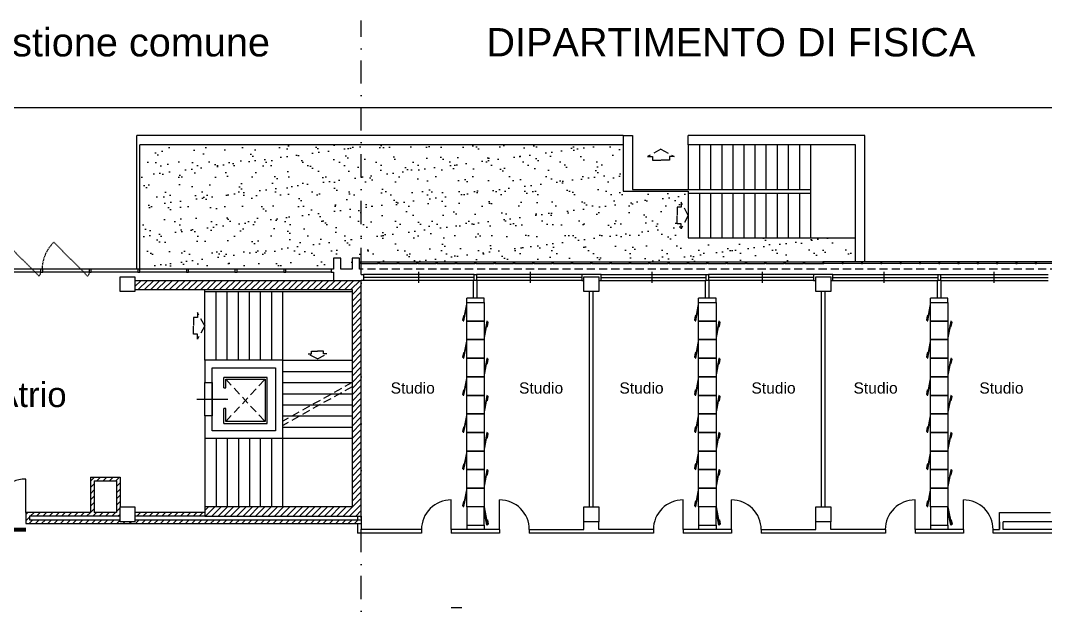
# Model space of a CAD drawing. Header units: millimetres. Extents: x 1461 to 2567, y 872 to 1347.
# Drawn here: x 2232.3 to 2453, y 1217.8 to 1344.3 of the extents above; entities that cross this region are included whole.
import ezdxf
from ezdxf.enums import TextEntityAlignment as Align

# ---------------------------------------------------------------- set-up
doc = ezdxf.new("R2010")
doc.units = ezdxf.units.MM
for name, pattern in [('CONTINUA', [0]), ('HIDDEN', [0.375, 0.25, -0.125]), ('TRATTEGGIATA2', [0.375, 0.25, -0.125]), ('TRATTO-PUNTO', [1, 0.5, -0.25, 0, -0.25])]:
    doc.linetypes.add(name, pattern=pattern)
for name, color, linetype in [('arredi', 143, 'Continuous'), ('DIVISIONE', 5, 'Continuous'), ('PROIEZIONI', 4, 'CONTINUA'), ('RETINI', 8, 'Continuous'), ('SEZIONI', 7, 'Continuous'), ('TESTO', 7, 'Continuous')]:
    doc.layers.add(name, color=color, linetype=linetype)
doc.styles.add('Arial', font='Arial.ttf')

# ---------------------------------------------------------------- blocks, each defined once
blk = doc.blocks.new('MODULOPARETEATTREZZATA')
at = {"linetype": 'Continuous'}
for p, q in [((47, 0), (0, 0)), ((0, 0), (0, -50)), ((47, 0), (56.2, -49.1)), ((47, -50), (47, 0)), ((54.3, -49.5), (47, -10.8)), ((0, -50), (47, -50)), ((56.2, -49.1), (54.3, -49.5)), ((54.9, -35.7), (55.9, -35.5)), ((57.1, -47.5), (54.9, -35.7)), ((55.9, -35.5), (58.1, -47.3)), ((58.1, -47.3), (57.1, -47.5))]:
    blk.add_line(p, q, dxfattribs=at)

msp = doc.modelspace()

# ---------------------------------------------------------------- hatches: boundary and pattern name
at = {"layer": 'RETINI'}
h = msp.add_hatch(dxfattribs=at)
h.set_pattern_fill('AR-SAND', color=256, scale=0.1)
h.set_pattern_definition([(37.5, (-292100.4007, 422237.9906), (-0.16000313, 4.894132373), [0, -3.8608, 0, -4.318, 0, -4.1275]), (7.5, (-292100.4007, 422237.9906), (4.49523283, 7.168251006), [0, -2.0828, 0, -3.4798, 0, -1.3335]), (327.5, (-292103.525, 422237.9906), (7.909923702, 0.014371847), [0, -1.27, 0, -4.572, 0, -5.969]), (317.5, (-292103.525, 422237.9906), (7.635564525, 2.22929323), [0, -0.635, 0, -2.9972, 0, -3.429])])
h.paths.add_polyline_path([(2362.07, 1317.51), (2258.04, 1317.51), (2258.04, 1290.71), (2268.03, 1290.71), (2268.51, 1290.71), (2278.5, 1290.71), (2278.98, 1290.71), (2288.98, 1290.71), (2289.46, 1290.71), (2299.21, 1290.71), (2299.69, 1290.71), (2299.69, 1293.12), (2301.29, 1293.12), (2301.29, 1290.72), (2303.69, 1290.71), (2303.69, 1293.12), (2305.29, 1293.12), (2305.29, 1292.32), (2305.53, 1292.32), (2309.33, 1292.32), (2309.57, 1292.32), (2313.49, 1292.32), (2313.73, 1292.32), (2317.65, 1292.32), (2317.89, 1292.32), (2321.81, 1292.32), (2322.05, 1292.32), (2325.97, 1292.32), (2326.21, 1292.32), (2330.13, 1292.32), (2330.37, 1292.32), (2334.29, 1292.32), (2334.53, 1292.32), (2338.45, 1292.32), (2338.69, 1292.32), (2342.61, 1292.32), (2342.85, 1292.32), (2346.77, 1292.32), (2347.01, 1292.32), (2350.93, 1292.32), (2351.17, 1292.32), (2355.09, 1292.32), (2355.33, 1292.32), (2359.25, 1292.32), (2359.49, 1292.32), (2363.41, 1292.32), (2363.65, 1292.32), (2367.57, 1292.32), (2367.81, 1292.32), (2371.73, 1292.32), (2371.97, 1292.32), (2375.89, 1292.32), (2376.13, 1292.32), (2380.05, 1292.32), (2380.29, 1292.32), (2384.21, 1292.32), (2384.45, 1292.32), (2388.37, 1292.32), (2388.61, 1292.32), (2392.53, 1292.32), (2392.77, 1292.32), (2396.69, 1292.32), (2396.93, 1292.32), (2400.85, 1292.32), (2401.09, 1292.32), (2405.01, 1292.32), (2405.25, 1292.32), (2409.17, 1292.32), (2409.41, 1292.32), (2412.07, 1292.32), (2412.07, 1297.51), (2376.07, 1297.51), (2376.07, 1302.31), (2374.52, 1299.46), (2374.52, 1300.5), (2373.7, 1300.5), (2373.7, 1302.31), (2373.7, 1304.12), (2374.52, 1304.12), (2374.52, 1305.17), (2376.07, 1302.31), (2376.07, 1307.51), (2362.07, 1307.51)])
at = {"layer": 'RETINI', "true_color": 0x9e004f}
h = msp.add_hatch(dxfattribs=at)
h.set_pattern_fill('ANSI31', color=234, scale=0.3)
h.set_pattern_definition([(45, (-292100.4007, 422237.9906), (-0.673519209, 0.673519209), [])])
h.paths.add_polyline_path([(2305.69, 1288.32), (2299.69, 1288.32), (2256.97, 1288.32), (2256.97, 1286.32), (2303.69, 1286.32), (2303.69, 1239.51), (2272.02, 1239.51), (2272.02, 1237.51), (2305.69, 1237.51)])
h.paths.add_polyline_path([(2305.69, 1236.71), (2256.97, 1236.71), (2256.97, 1236.31), (2253.77, 1236.31), (2253.77, 1236.71), (2234.25, 1236.71), (2234.25, 1237.51), (2253.77, 1237.51), (2253.77, 1239.51), (2253.77, 1245.91), (2247.37, 1245.91), (2247.37, 1238.31), (2233.45, 1238.31), (2233.45, 1235.91), (2304.89, 1235.91), (2305.69, 1235.91)])
h.paths.add_polyline_path([(2252.97, 1238.31), (2248.17, 1238.31), (2248.17, 1245.11), (2252.97, 1245.11)], flags=16)
h.paths.add_polyline_path([(2272.02, 1238.31), (2256.97, 1238.31), (2256.97, 1237.51), (2272.02, 1237.51)], flags=17)
h.paths.add_polyline_path([(2219.05, 1238.31), (2207.85, 1238.31), (2207.85, 1245.91), (2204.65, 1245.91), (2204.65, 1285.92), (2203.85, 1285.92), (2203.85, 1239.51), (2204.65, 1239.51), (2204.65, 1245.11), (2207.05, 1245.11), (2207.05, 1239.51), (2207.05, 1237.51), (2218.25, 1237.51), (2218.25, 1236.71), (2207.05, 1236.71), (2207.05, 1236.31), (2207.05, 1235.91), (2219.05, 1235.91)])

# ---------------------------------------------------------------- linework, layer by layer
at = {"layer": 'arredi'}
for p, q in [((2328.37, 1283.55), (2328.37, 1284.47)), ((2332.13, 1284.47), (2328.37, 1284.47)), ((2332.13, 1283.55), (2332.13, 1284.47)), ((2378.29, 1283.55), (2378.29, 1284.47)), ((2382.05, 1284.47), (2378.29, 1284.47)), ((2382.05, 1283.55), (2382.05, 1284.47)), ((2428.21, 1283.55), (2428.21, 1284.47)), ((2431.97, 1284.47), (2428.21, 1284.47)), ((2431.97, 1283.55), (2431.97, 1284.47)), ((2328.37, 1235.55), (2328.37, 1234.63)), ((2332.13, 1235.55), (2332.13, 1234.63)), ((2378.29, 1235.55), (2378.29, 1234.63)), ((2382.05, 1235.55), (2382.05, 1234.63)), ((2428.21, 1235.55), (2428.21, 1234.63)), ((2431.97, 1235.55), (2431.97, 1234.63))]:
    msp.add_line(p, q, dxfattribs=at)
at = {"layer": 'DIVISIONE', "color": 200, "linetype": 'TRATTO-PUNTO', "ltscale": 10}
msp.add_line((2305.69, 1189.33), (2305.69, 1344.32), dxfattribs=at)
at = {"layer": 'PROIEZIONI', "linetype": 'Continuous', "ltscale": 0.5}
msp.add_line((2552.32, 1325.51), (1540.49, 1325.51), dxfattribs=at)
at = {"layer": 'PROIEZIONI', "color": 143, "ltscale": 0.5}
for p, q in [((2257.4, 1290.71), (2257.4, 1319.51)), ((2362.07, 1319.51), (2257.4, 1319.51)), ((2362.07, 1317.51), (2258.04, 1317.51)), ((2258.04, 1290.71), (2258.04, 1317.51))]:
    msp.add_line(p, q, dxfattribs=at)
at = {"layer": 'PROIEZIONI', "ltscale": 0.5}
for p, q in [((2376.07, 1317.51), (2376.07, 1307.91)), ((2378.47, 1317.51), (2378.47, 1307.91)), ((2380.87, 1317.51), (2380.87, 1307.91)), ((2383.27, 1317.51), (2383.27, 1307.91)), ((2385.67, 1317.51), (2385.67, 1307.91)), ((2388.07, 1307.91), (2388.07, 1317.51)), ((2390.47, 1307.91), (2390.47, 1317.51)), ((2392.87, 1307.91), (2392.87, 1317.51)), ((2395.27, 1307.91), (2395.27, 1317.51)), ((2397.67, 1307.91), (2397.67, 1317.51)), ((2400.07, 1307.91), (2400.07, 1317.51)), ((2402.47, 1297.51), (2402.47, 1317.51)), ((2376.07, 1307.51), (2376.07, 1297.51)), ((2378.47, 1307.11), (2378.47, 1297.51)), ((2380.87, 1307.11), (2380.87, 1297.51)), ((2383.27, 1307.11), (2383.27, 1297.51)), ((2385.67, 1307.11), (2385.67, 1297.51)), ((2388.07, 1297.51), (2388.07, 1307.11)), ((2390.47, 1297.51), (2390.47, 1307.11)), ((2392.87, 1297.51), (2392.87, 1307.11)), ((2395.27, 1297.51), (2395.27, 1307.11)), ((2397.67, 1297.51), (2397.67, 1307.11)), ((2400.07, 1297.51), (2400.07, 1307.11)), ((2305.53, 1292.32), (2309.33, 1292.32)), ((2305.53, 1291.96), (2309.33, 1291.96)), ((2309.57, 1292.32), (2313.49, 1292.32)), ((2309.57, 1291.96), (2313.49, 1291.96)), ((2313.73, 1292.32), (2317.65, 1292.32)), ((2313.73, 1291.96), (2317.65, 1291.96)), ((2317.89, 1292.32), (2321.81, 1292.32)), ((2317.89, 1291.96), (2321.81, 1291.96)), ((2322.05, 1292.32), (2325.97, 1292.32)), ((2322.05, 1291.96), (2325.97, 1291.96)), ((2326.21, 1292.32), (2330.13, 1292.32)), ((2326.21, 1291.96), (2330.13, 1291.96)), ((2330.37, 1292.32), (2334.29, 1292.32)), ((2330.37, 1291.96), (2334.29, 1291.96)), ((2334.53, 1292.32), (2338.45, 1292.32)), ((2334.53, 1291.96), (2338.45, 1291.96)), ((2338.69, 1292.32), (2342.61, 1292.32)), ((2338.69, 1291.96), (2342.61, 1291.96)), ((2342.85, 1292.32), (2346.77, 1292.32)), ((2342.85, 1291.96), (2346.77, 1291.96)), ((2347.01, 1292.32), (2350.93, 1292.32)), ((2347.01, 1291.96), (2350.93, 1291.96)), ((2351.17, 1292.32), (2355.09, 1292.32)), ((2351.17, 1291.96), (2355.09, 1291.96)), ((2355.33, 1292.32), (2359.25, 1292.32)), ((2355.33, 1291.96), (2359.25, 1291.96)), ((2359.49, 1292.32), (2363.41, 1292.32)), ((2359.49, 1291.96), (2363.41, 1291.96)), ((2363.65, 1292.32), (2367.57, 1292.32)), ((2363.65, 1291.96), (2367.57, 1291.96)), ((2367.81, 1292.32), (2371.73, 1292.32)), ((2367.81, 1291.96), (2371.73, 1291.96)), ((2371.97, 1292.32), (2375.89, 1292.32)), ((2371.97, 1291.96), (2375.89, 1291.96)), ((2376.13, 1292.32), (2380.05, 1292.32)), ((2376.13, 1291.96), (2380.05, 1291.96)), ((2380.29, 1292.32), (2384.21, 1292.32)), ((2380.29, 1291.96), (2384.21, 1291.96)), ((2384.45, 1292.32), (2388.37, 1292.32)), ((2384.45, 1291.96), (2388.37, 1291.96)), ((2388.61, 1292.32), (2392.53, 1292.32)), ((2388.61, 1291.96), (2392.53, 1291.96)), ((2392.77, 1292.32), (2396.69, 1292.32)), ((2392.77, 1291.96), (2396.69, 1291.96)), ((2396.93, 1292.32), (2400.85, 1292.32)), ((2396.93, 1291.96), (2400.85, 1291.96)), ((2401.09, 1292.32), (2405.01, 1292.32)), ((2401.09, 1291.96), (2405.01, 1291.96)), ((2409.17, 1292.32), (2405.25, 1292.32)), ((2409.17, 1291.96), (2405.25, 1291.96)), ((2413.33, 1292.32), (2409.41, 1292.32)), ((2413.33, 1291.96), (2409.41, 1291.96)), ((2417.49, 1292.32), (2413.57, 1292.32)), ((2417.49, 1291.96), (2413.57, 1291.96)), ((2421.65, 1292.32), (2417.73, 1292.32)), ((2421.65, 1291.96), (2417.73, 1291.96)), ((2425.81, 1292.32), (2421.89, 1292.32)), ((2425.81, 1291.96), (2421.89, 1291.96)), ((2429.97, 1292.32), (2426.05, 1292.32)), ((2429.97, 1291.96), (2426.05, 1291.96)), ((2434.13, 1292.32), (2430.21, 1292.32)), ((2434.13, 1291.96), (2430.21, 1291.96)), ((2438.29, 1292.32), (2434.37, 1292.32)), ((2438.29, 1291.96), (2434.37, 1291.96)), ((2442.45, 1292.32), (2438.53, 1292.32)), ((2442.45, 1291.96), (2438.53, 1291.96)), ((2446.61, 1292.32), (2442.69, 1292.32)), ((2446.61, 1291.96), (2442.69, 1291.96)), ((2450.77, 1292.32), (2446.85, 1292.32)), ((2450.77, 1291.96), (2446.85, 1291.96)), ((2454.93, 1292.32), (2451.01, 1292.32)), ((2454.93, 1291.96), (2451.01, 1291.96)), ((2236.62, 1290.71), (2226.63, 1290.71)), ((2236.62, 1290.07), (2226.63, 1290.07)), ((2247.09, 1290.71), (2237.1, 1290.71)), ((2247.09, 1290.07), (2237.1, 1290.07)), ((2257.56, 1290.71), (2247.57, 1290.71)), ((2257.56, 1290.07), (2247.57, 1290.07)), ((2268.03, 1290.71), (2258.04, 1290.71)), ((2268.03, 1290.07), (2258.04, 1290.07)), ((2278.5, 1290.71), (2268.51, 1290.71)), ((2278.5, 1290.07), (2268.51, 1290.07)), ((2288.98, 1290.71), (2278.98, 1290.71)), ((2288.98, 1290.07), (2278.98, 1290.07)), ((2299.21, 1290.71), (2289.46, 1290.71)), ((2299.21, 1290.07), (2289.46, 1290.07)), ((2330.01, 1289.6), (2306.17, 1289.6)), ((2330.01, 1288.96), (2306.17, 1288.96)), ((2318.09, 1287.76), (2318.09, 1290.16)), ((2353.13, 1289.6), (2330.49, 1289.6)), ((2353.13, 1288.96), (2330.49, 1288.96)), ((2342.11, 1287.76), (2342.11, 1290.16)), ((2357.29, 1289.6), (2379.93, 1289.6)), ((2357.29, 1288.96), (2379.93, 1288.96)), ((2368.31, 1287.76), (2368.31, 1290.16)), ((2403.05, 1289.6), (2380.41, 1289.6)), ((2403.05, 1288.96), (2380.41, 1288.96)), ((2392.03, 1287.76), (2392.03, 1290.16)), ((2407.21, 1289.6), (2429.85, 1289.6)), ((2407.21, 1288.96), (2429.85, 1288.96)), ((2418.23, 1287.76), (2418.23, 1290.16)), ((2430.33, 1289.6), (2453.57, 1289.6)), ((2430.33, 1288.96), (2453.57, 1288.96)), ((2441.95, 1287.76), (2441.95, 1290.16)), ((2330.01, 1288.32), (2306.17, 1288.32)), ((2353.13, 1288.32), (2330.49, 1288.32)), ((2357.29, 1288.32), (2379.93, 1288.32)), ((2403.05, 1288.32), (2380.41, 1288.32)), ((2407.21, 1288.32), (2429.85, 1288.32)), ((2430.33, 1288.32), (2453.57, 1288.32)), ((2272.02, 1271.11), (2272.02, 1286.32)), ((2272.02, 1285.92), (2303.69, 1285.92)), ((2274.42, 1271.11), (2274.42, 1285.92)), ((2276.82, 1271.11), (2276.82, 1285.92)), ((2279.22, 1271.11), (2279.22, 1285.92)), ((2281.62, 1271.11), (2281.62, 1285.92)), ((2284.02, 1271.11), (2284.02, 1285.92)), ((2286.42, 1271.11), (2286.42, 1285.92)), ((2288.82, 1271.11), (2288.82, 1285.92)), ((2288.82, 1271.11), (2303.69, 1271.11)), ((2288.82, 1268.71), (2303.69, 1268.71)), ((2276.1, 1265.19), (2276.1, 1267.41)), ((2285.39, 1267.41), (2276.1, 1267.41)), ((2276.5, 1265.19), (2276.5, 1267.01)), ((2276.5, 1267.01), (2284.99, 1267.01)), ((2284.99, 1267.01), (2284.99, 1257.91)), ((2285.39, 1257.51), (2285.39, 1267.41)), ((2272.02, 1259.11), (2272.02, 1266.31)), ((2273.62, 1259.11), (2273.62, 1266.31)), ((2276.1, 1265.19), (2276.5, 1265.19)), ((2288.82, 1266.31), (2303.69, 1266.31)), ((2270.29, 1262.71), (2276.95, 1262.71)), ((2288.82, 1263.91), (2303.69, 1263.91)), ((2276.1, 1257.51), (2276.1, 1260.71)), ((2276.5, 1260.71), (2276.1, 1260.71)), ((2276.5, 1257.91), (2276.5, 1260.71)), ((2288.82, 1261.51), (2303.69, 1261.51)), ((2284.99, 1257.91), (2276.5, 1257.91)), ((2288.82, 1259.11), (2303.69, 1259.11)), ((2276.1, 1257.51), (2285.39, 1257.51)), ((2288.82, 1256.71), (2303.69, 1256.71)), ((2272.02, 1254.31), (2272.02, 1239.51)), ((2274.42, 1254.31), (2274.42, 1239.51)), ((2276.82, 1254.31), (2276.82, 1239.51)), ((2279.22, 1254.31), (2279.22, 1239.51)), ((2281.62, 1254.31), (2281.62, 1239.51)), ((2284.02, 1239.51), (2284.02, 1254.31)), ((2286.42, 1239.51), (2286.42, 1254.31)), ((2288.82, 1254.31), (2303.69, 1254.31)), ((2288.82, 1239.51), (2288.82, 1254.31))]:
    msp.add_line(p, q, dxfattribs=at)
at = {"layer": 'PROIEZIONI', "color": 143, "linetype": 'HIDDEN', "ltscale": 7}
for p, q in [((2370.19, 1316.58), (2367.33, 1315.03)), ((2367.33, 1315.03), (2368.38, 1315.03)), ((2368.38, 1315.03), (2368.38, 1314.21)), ((2370.19, 1316.58), (2373.04, 1315.03)), ((2372, 1315.03), (2372, 1314.21)), ((2373.04, 1315.03), (2372, 1315.03)), ((2368.38, 1314.21), (2370.19, 1314.21)), ((2372, 1314.21), (2370.19, 1314.21)), ((2374.52, 1304.12), (2373.7, 1304.12)), ((2373.7, 1304.12), (2373.7, 1302.31)), ((2374.52, 1305.17), (2374.52, 1304.12)), ((2376.07, 1302.31), (2374.52, 1305.17)), ((2373.7, 1300.5), (2373.7, 1302.31)), ((2376.07, 1302.31), (2374.52, 1299.46)), ((2374.52, 1300.5), (2373.7, 1300.5)), ((2374.52, 1299.46), (2374.52, 1300.5)), ((2492.49, 1290.72), (2305.69, 1290.72)), ((2269.6, 1280.32), (2269.6, 1278.51)), ((2270.42, 1280.32), (2269.6, 1280.32)), ((2271.98, 1278.51), (2270.42, 1281.37)), ((2270.42, 1281.37), (2270.42, 1280.32)), ((2269.6, 1276.7), (2269.6, 1278.51)), ((2271.98, 1278.51), (2270.42, 1275.65)), ((2270.42, 1276.7), (2269.6, 1276.7)), ((2270.42, 1275.65), (2270.42, 1276.7)), ((2294.96, 1273.09), (2296.25, 1273.09)), ((2294.96, 1272.51), (2294.96, 1273.09)), ((2297.55, 1273.09), (2296.25, 1273.09)), ((2297.55, 1272.51), (2297.55, 1273.09)), ((2296.25, 1271.4), (2294.22, 1272.51)), ((2294.22, 1272.51), (2294.96, 1272.51)), ((2296.25, 1271.4), (2298.29, 1272.51)), ((2298.29, 1272.51), (2297.55, 1272.51)), ((2276.5, 1257.91), (2284.99, 1267.01)), ((2276.5, 1267.01), (2284.99, 1257.91)), ((2303.69, 1266.31), (2288.82, 1258)), ((2303.69, 1265.39), (2288.82, 1257.08))]:
    msp.add_line(p, q, dxfattribs=at)
at = {"layer": 'PROIEZIONI', "linetype": 'TRATTEGGIATA2', "ltscale": 0.1}
for p, q in [((2236.31, 1289.25), (2229.02, 1296.54)), ((2246.78, 1289.25), (2239.49, 1296.54))]:
    msp.add_line(p, q, dxfattribs=at)
at = {"layer": 'PROIEZIONI'}
for p, q in [((2233.45, 1238.31), (2233.45, 1245.51)), ((2325.05, 1234.63), (2325.05, 1241.03)), ((2335.45, 1234.63), (2335.45, 1241.03)), ((2374.97, 1234.63), (2374.97, 1241.03)), ((2385.37, 1234.63), (2385.37, 1241.03)), ((2424.89, 1234.63), (2424.89, 1241.03)), ((2435.29, 1234.63), (2435.29, 1241.03))]:
    msp.add_line(p, q, dxfattribs=at)
at = {"layer": 'PROIEZIONI', "linetype": 'TRATTEGGIATA2', "ltscale": 0.1}
for centre, radius, start, end in [((2245.65, 1290.38), 8.71, 135, 177.8221), ((2235.18, 1290.38), 1.6, 315, 348.8663), ((2245.65, 1290.38), 1.6, 315, 348.8663)]:
    msp.add_arc(centre, radius, start, end, dxfattribs=at)
at = {"layer": 'PROIEZIONI'}
for centre, radius, start, end in [((2233.45, 1238.31), 7.2, 90, 180), ((2325.03, 1234.63), 6.39, 89.8816, 180), ((2335.46, 1234.63), 6.39, 0, 90.1184), ((2374.95, 1234.63), 6.39, 89.8816, 180), ((2385.38, 1234.63), 6.39, 0, 90.1184), ((2424.87, 1234.63), 6.39, 89.8816, 180), ((2435.3, 1234.63), 6.39, 0, 90.1184)]:
    msp.add_arc(centre, radius, start, end, dxfattribs=at)
at = {"layer": 'RETINI', "color": 234, "true_color": 0x9e004f}
for p, q in [((2299.69, 1288.32), (2305.69, 1288.32)), ((2304.89, 1235.91), (2305.69, 1235.91))]:
    msp.add_line(p, q, dxfattribs=at)
at = {"layer": 'RETINI', "color": 234, "true_color": 0x9e004f, "const_width": 0.862}
msp.add_lwpolyline([(2229.67, 1234.58), (2233.49, 1234.58)], dxfattribs=at)
at = {"layer": 'SEZIONI', "ltscale": 0.5}
for p, q in [((2362.07, 1319.51), (2362.07, 1307.51)), ((2364.07, 1319.51), (2364.07, 1307.91)), ((2414.07, 1319.51), (2376.07, 1319.51)), ((2414.07, 1292.32), (2414.07, 1319.51)), ((2412.07, 1317.51), (2376.07, 1317.51)), ((2412.07, 1292.32), (2412.07, 1317.51)), ((2362.07, 1309.51), (2362.07, 1309.51)), ((2362.07, 1307.51), (2376.07, 1307.51)), ((2364.07, 1307.91), (2402.47, 1307.91)), ((2376.07, 1307.11), (2402.47, 1307.11)), ((2376.07, 1297.51), (2412.07, 1297.51)), ((2299.69, 1293.12), (2299.69, 1290.71)), ((2301.29, 1293.12), (2299.69, 1293.12)), ((2301.29, 1290.72), (2301.29, 1293.12)), ((2303.69, 1293.12), (2303.69, 1290.71)), ((2305.29, 1293.12), (2303.69, 1293.12)), ((2305.29, 1290.72), (2305.29, 1293.12)), ((2305.29, 1291.96), (2305.29, 1292.32)), ((2305.29, 1292.32), (2305.53, 1292.32)), ((2305.53, 1291.96), (2305.29, 1291.96)), ((2305.53, 1292.32), (2305.53, 1291.96)), ((2309.33, 1291.96), (2309.33, 1292.32)), ((2309.33, 1292.32), (2309.57, 1292.32)), ((2309.57, 1291.96), (2309.33, 1291.96)), ((2309.57, 1292.32), (2309.57, 1291.96)), ((2313.49, 1291.96), (2313.49, 1292.32)), ((2313.49, 1292.32), (2313.73, 1292.32)), ((2313.73, 1291.96), (2313.49, 1291.96)), ((2313.73, 1292.32), (2313.73, 1291.96)), ((2317.65, 1291.96), (2317.65, 1292.32)), ((2317.65, 1292.32), (2317.89, 1292.32)), ((2317.89, 1291.96), (2317.65, 1291.96)), ((2317.89, 1292.32), (2317.89, 1291.96)), ((2321.81, 1291.96), (2321.81, 1292.32)), ((2321.81, 1292.32), (2322.05, 1292.32)), ((2322.05, 1291.96), (2321.81, 1291.96)), ((2322.05, 1292.32), (2322.05, 1291.96)), ((2325.97, 1291.96), (2325.97, 1292.32)), ((2325.97, 1292.32), (2326.21, 1292.32)), ((2326.21, 1291.96), (2325.97, 1291.96)), ((2326.21, 1292.32), (2326.21, 1291.96)), ((2330.13, 1291.96), (2330.13, 1292.32)), ((2330.13, 1292.32), (2330.37, 1292.32)), ((2330.37, 1291.96), (2330.13, 1291.96)), ((2330.37, 1292.32), (2330.37, 1291.96)), ((2334.29, 1291.96), (2334.29, 1292.32)), ((2334.29, 1292.32), (2334.53, 1292.32)), ((2334.53, 1291.96), (2334.29, 1291.96)), ((2334.53, 1292.32), (2334.53, 1291.96)), ((2338.45, 1291.96), (2338.45, 1292.32)), ((2338.45, 1292.32), (2338.69, 1292.32)), ((2338.69, 1291.96), (2338.45, 1291.96)), ((2338.69, 1292.32), (2338.69, 1291.96)), ((2342.61, 1291.96), (2342.61, 1292.32)), ((2342.61, 1292.32), (2342.85, 1292.32)), ((2342.85, 1291.96), (2342.61, 1291.96)), ((2342.85, 1292.32), (2342.85, 1291.96)), ((2346.77, 1291.96), (2346.77, 1292.32)), ((2346.77, 1292.32), (2347.01, 1292.32)), ((2347.01, 1291.96), (2346.77, 1291.96)), ((2347.01, 1292.32), (2347.01, 1291.96)), ((2350.93, 1291.96), (2350.93, 1292.32)), ((2350.93, 1292.32), (2351.17, 1292.32)), ((2351.17, 1291.96), (2350.93, 1291.96)), ((2351.17, 1292.32), (2351.17, 1291.96)), ((2355.09, 1291.96), (2355.09, 1292.32)), ((2355.09, 1292.32), (2355.33, 1292.32)), ((2355.33, 1291.96), (2355.09, 1291.96)), ((2355.33, 1292.32), (2355.33, 1291.96)), ((2359.25, 1291.96), (2359.25, 1292.32)), ((2359.25, 1292.32), (2359.49, 1292.32)), ((2359.49, 1291.96), (2359.25, 1291.96)), ((2359.49, 1292.32), (2359.49, 1291.96)), ((2363.41, 1291.96), (2363.41, 1292.32)), ((2363.41, 1292.32), (2363.65, 1292.32)), ((2363.65, 1291.96), (2363.41, 1291.96)), ((2363.65, 1292.32), (2363.65, 1291.96)), ((2367.57, 1291.96), (2367.57, 1292.32)), ((2367.57, 1292.32), (2367.81, 1292.32)), ((2367.81, 1291.96), (2367.57, 1291.96)), ((2367.81, 1292.32), (2367.81, 1291.96)), ((2371.73, 1291.96), (2371.73, 1292.32)), ((2371.73, 1292.32), (2371.97, 1292.32)), ((2371.97, 1291.96), (2371.73, 1291.96)), ((2371.97, 1292.32), (2371.97, 1291.96)), ((2375.89, 1291.96), (2375.89, 1292.32)), ((2375.89, 1292.32), (2376.13, 1292.32)), ((2376.13, 1291.96), (2375.89, 1291.96)), ((2376.13, 1292.32), (2376.13, 1291.96)), ((2380.05, 1291.96), (2380.05, 1292.32)), ((2380.05, 1292.32), (2380.29, 1292.32)), ((2380.29, 1291.96), (2380.05, 1291.96)), ((2380.29, 1292.32), (2380.29, 1291.96)), ((2384.21, 1291.96), (2384.21, 1292.32)), ((2384.21, 1292.32), (2384.45, 1292.32)), ((2384.45, 1291.96), (2384.21, 1291.96)), ((2384.45, 1292.32), (2384.45, 1291.96)), ((2388.37, 1291.96), (2388.37, 1292.32)), ((2388.37, 1292.32), (2388.61, 1292.32)), ((2388.61, 1291.96), (2388.37, 1291.96)), ((2388.61, 1292.32), (2388.61, 1291.96)), ((2392.53, 1291.96), (2392.53, 1292.32)), ((2392.53, 1292.32), (2392.77, 1292.32)), ((2392.77, 1291.96), (2392.53, 1291.96)), ((2392.77, 1292.32), (2392.77, 1291.96)), ((2396.69, 1291.96), (2396.69, 1292.32)), ((2396.69, 1292.32), (2396.93, 1292.32)), ((2396.93, 1291.96), (2396.69, 1291.96)), ((2396.93, 1292.32), (2396.93, 1291.96)), ((2400.85, 1291.96), (2400.85, 1292.32)), ((2400.85, 1292.32), (2401.09, 1292.32)), ((2401.09, 1291.96), (2400.85, 1291.96)), ((2401.09, 1292.32), (2401.09, 1291.96)), ((2405.01, 1292.32), (2405.01, 1291.96)), ((2405.25, 1292.32), (2405.01, 1292.32)), ((2405.01, 1291.96), (2405.25, 1291.96)), ((2405.25, 1291.96), (2405.25, 1292.32)), ((2409.17, 1292.32), (2409.17, 1291.96)), ((2409.41, 1292.32), (2409.17, 1292.32)), ((2409.17, 1291.96), (2409.41, 1291.96)), ((2409.41, 1291.96), (2409.41, 1292.32)), ((2413.33, 1292.32), (2413.33, 1291.96)), ((2413.57, 1292.32), (2413.33, 1292.32)), ((2413.33, 1291.96), (2413.57, 1291.96)), ((2413.57, 1291.96), (2413.57, 1292.32)), ((2417.49, 1292.32), (2417.49, 1291.96)), ((2417.73, 1292.32), (2417.49, 1292.32)), ((2417.49, 1291.96), (2417.73, 1291.96)), ((2417.73, 1291.96), (2417.73, 1292.32)), ((2421.65, 1292.32), (2421.65, 1291.96)), ((2421.89, 1292.32), (2421.65, 1292.32)), ((2421.65, 1291.96), (2421.89, 1291.96)), ((2421.89, 1291.96), (2421.89, 1292.32)), ((2425.81, 1292.32), (2425.81, 1291.96)), ((2426.05, 1292.32), (2425.81, 1292.32)), ((2425.81, 1291.96), (2426.05, 1291.96)), ((2426.05, 1291.96), (2426.05, 1292.32)), ((2429.97, 1292.32), (2429.97, 1291.96)), ((2430.21, 1292.32), (2429.97, 1292.32)), ((2429.97, 1291.96), (2430.21, 1291.96)), ((2430.21, 1291.96), (2430.21, 1292.32)), ((2434.13, 1292.32), (2434.13, 1291.96)), ((2434.37, 1292.32), (2434.13, 1292.32)), ((2434.13, 1291.96), (2434.37, 1291.96)), ((2434.37, 1291.96), (2434.37, 1292.32)), ((2438.29, 1292.32), (2438.29, 1291.96)), ((2438.53, 1292.32), (2438.29, 1292.32)), ((2438.29, 1291.96), (2438.53, 1291.96)), ((2438.53, 1291.96), (2438.53, 1292.32)), ((2442.45, 1292.32), (2442.45, 1291.96)), ((2442.69, 1292.32), (2442.45, 1292.32)), ((2442.45, 1291.96), (2442.69, 1291.96)), ((2442.69, 1291.96), (2442.69, 1292.32)), ((2446.61, 1292.32), (2446.61, 1291.96)), ((2446.85, 1292.32), (2446.61, 1292.32)), ((2446.61, 1291.96), (2446.85, 1291.96)), ((2446.85, 1291.96), (2446.85, 1292.32)), ((2450.77, 1292.32), (2450.77, 1291.96)), ((2451.01, 1292.32), (2450.77, 1292.32)), ((2450.77, 1291.96), (2451.01, 1291.96)), ((2451.01, 1291.96), (2451.01, 1292.32)), ((2236.62, 1290.71), (2236.62, 1290.07)), ((2237.1, 1290.71), (2236.62, 1290.71)), ((2236.62, 1290.07), (2237.1, 1290.07)), ((2237.1, 1290.07), (2237.1, 1290.71)), ((2247.09, 1290.71), (2247.09, 1290.07)), ((2247.57, 1290.71), (2247.09, 1290.71)), ((2247.09, 1290.07), (2247.57, 1290.07)), ((2247.57, 1290.07), (2247.57, 1290.71)), ((2253.77, 1289.12), (2256.97, 1289.12)), ((2253.77, 1285.92), (2253.77, 1289.12)), ((2256.97, 1289.12), (2256.97, 1285.92)), ((2257.56, 1290.71), (2257.56, 1290.07)), ((2258.04, 1290.71), (2257.56, 1290.71)), ((2257.56, 1290.07), (2258.04, 1290.07)), ((2258.04, 1290.07), (2258.04, 1290.71)), ((2268.03, 1290.71), (2268.03, 1290.07)), ((2268.51, 1290.71), (2268.03, 1290.71)), ((2268.03, 1290.07), (2268.51, 1290.07)), ((2268.51, 1290.07), (2268.51, 1290.71)), ((2278.5, 1290.71), (2278.5, 1290.07)), ((2278.98, 1290.71), (2278.5, 1290.71)), ((2278.5, 1290.07), (2278.98, 1290.07)), ((2278.98, 1290.07), (2278.98, 1290.71)), ((2288.98, 1290.71), (2288.98, 1290.07)), ((2289.46, 1290.71), (2288.98, 1290.71)), ((2288.98, 1290.07), (2289.46, 1290.07)), ((2289.46, 1290.07), (2289.46, 1290.71)), ((2299.21, 1290.71), (2299.21, 1290.07)), ((2299.69, 1290.71), (2299.21, 1290.71)), ((2299.21, 1290.07), (2299.69, 1290.07)), ((2299.69, 1290.07), (2299.69, 1288.32)), ((2303.69, 1290.71), (2301.29, 1290.72)), ((2305.69, 1290.72), (2305.29, 1290.72)), ((2305.69, 1289.6), (2305.69, 1290.72)), ((2305.69, 1289.6), (2306.17, 1289.6)), ((2306.17, 1289.6), (2306.17, 1288.32)), ((2330.01, 1289.6), (2330.49, 1289.6)), ((2330.01, 1288.32), (2330.01, 1289.6)), ((2330.49, 1289.6), (2330.49, 1288.32)), ((2330.49, 1289.6), (2330.49, 1288.32)), ((2353.13, 1289.6), (2353.13, 1288.32)), ((2357.29, 1289.6), (2353.13, 1289.6)), ((2353.61, 1289.12), (2356.81, 1289.12)), ((2353.61, 1285.92), (2353.61, 1289.12)), ((2353.61, 1289.12), (2356.81, 1289.12)), ((2353.61, 1288.32), (2353.61, 1289.12)), ((2356.81, 1289.12), (2356.81, 1285.92)), ((2356.81, 1289.12), (2356.81, 1288.32)), ((2357.29, 1288.32), (2357.29, 1289.6)), ((2379.93, 1289.6), (2380.41, 1289.6)), ((2379.93, 1288.32), (2379.93, 1289.6)), ((2380.41, 1289.6), (2380.41, 1288.32)), ((2403.05, 1289.6), (2403.05, 1288.32)), ((2407.21, 1289.6), (2403.05, 1289.6)), ((2403.53, 1289.12), (2406.73, 1289.12)), ((2403.53, 1285.92), (2403.53, 1289.12)), ((2403.53, 1289.12), (2406.73, 1289.12)), ((2403.53, 1288.32), (2403.53, 1289.12)), ((2406.73, 1289.12), (2406.73, 1285.92)), ((2406.73, 1289.12), (2406.73, 1288.32)), ((2407.21, 1288.32), (2407.21, 1289.6)), ((2429.85, 1289.6), (2430.33, 1289.6)), ((2429.85, 1288.32), (2429.85, 1289.6)), ((2429.85, 1289.6), (2430.33, 1289.6)), ((2429.85, 1288.32), (2429.85, 1289.6)), ((2430.33, 1289.6), (2430.33, 1288.32)), ((2430.33, 1289.6), (2430.33, 1288.32)), ((2256.97, 1288.32), (2299.69, 1288.32)), ((2305.69, 1237.51), (2305.69, 1288.32)), ((2306.17, 1288.32), (2305.69, 1288.32)), ((2329.85, 1284.47), (2329.85, 1288.32)), ((2330.49, 1288.32), (2330.01, 1288.32)), ((2330.49, 1288.32), (2330.01, 1288.32)), ((2330.65, 1284.47), (2330.65, 1288.32)), ((2353.13, 1288.32), (2353.61, 1288.32)), ((2356.81, 1288.32), (2357.29, 1288.32)), ((2379.77, 1284.47), (2379.77, 1288.32)), ((2380.41, 1288.32), (2379.93, 1288.32)), ((2380.41, 1288.32), (2379.93, 1288.32)), ((2380.57, 1284.47), (2380.57, 1288.32)), ((2403.05, 1288.32), (2403.53, 1288.32)), ((2406.73, 1288.32), (2407.21, 1288.32)), ((2429.69, 1284.47), (2429.69, 1288.32)), ((2430.33, 1288.32), (2429.85, 1288.32)), ((2430.33, 1288.32), (2429.85, 1288.32)), ((2430.49, 1284.47), (2430.49, 1288.32)), ((2256.97, 1285.92), (2253.77, 1285.92)), ((2256.97, 1286.32), (2303.69, 1286.32)), ((2303.69, 1286.32), (2303.69, 1239.51)), ((2356.81, 1285.92), (2353.61, 1285.92)), ((2354.81, 1239.51), (2354.81, 1285.92)), ((2355.61, 1239.51), (2355.61, 1285.92)), ((2406.73, 1285.92), (2403.53, 1285.92)), ((2404.73, 1239.51), (2404.73, 1285.92)), ((2405.53, 1239.51), (2405.53, 1285.92)), ((2288.82, 1271.11), (2272.02, 1271.11)), ((2272.02, 1271.11), (2272.02, 1266.31)), ((2288.82, 1254.31), (2288.82, 1271.11)), ((2273.62, 1269.51), (2287.22, 1269.51)), ((2273.62, 1266.31), (2273.62, 1269.51)), ((2287.22, 1269.51), (2287.22, 1255.91)), ((2272.02, 1259.11), (2272.02, 1266.31)), ((2272.02, 1266.31), (2273.62, 1266.31)), ((2273.62, 1266.31), (2273.62, 1259.11)), ((2272.02, 1259.11), (2272.02, 1254.31)), ((2273.62, 1259.11), (2272.02, 1259.11)), ((2273.62, 1255.91), (2273.62, 1259.11)), ((2287.22, 1255.91), (2273.62, 1255.91)), ((2272.02, 1254.31), (2288.82, 1254.31)), ((2247.37, 1245.91), (2253.77, 1245.91)), ((2247.37, 1245.91), (2247.37, 1238.31)), ((2248.17, 1245.11), (2252.97, 1245.11)), ((2248.17, 1245.11), (2248.17, 1238.31)), ((2252.97, 1245.11), (2252.97, 1238.31)), ((2253.77, 1245.91), (2253.77, 1239.51)), ((2233.45, 1238.31), (2233.45, 1235.91)), ((2247.37, 1238.31), (2233.45, 1238.31)), ((2252.97, 1238.31), (2248.17, 1238.31)), ((2253.77, 1236.31), (2253.77, 1239.51)), ((2253.77, 1239.51), (2256.97, 1239.51)), ((2256.97, 1239.51), (2256.97, 1236.31)), ((2272.02, 1238.31), (2256.97, 1238.31)), ((2303.69, 1239.51), (2272.02, 1239.51)), ((2272.02, 1239.51), (2272.02, 1237.51)), ((2353.61, 1236.31), (2353.61, 1239.51)), ((2353.61, 1239.51), (2356.81, 1239.51)), ((2356.81, 1239.51), (2356.81, 1236.31)), ((2403.53, 1236.31), (2403.53, 1239.51)), ((2403.53, 1239.51), (2406.73, 1239.51)), ((2406.73, 1239.51), (2406.73, 1236.31)), ((2443.05, 1238.31), (2454.05, 1238.31)), ((2443.05, 1234.63), (2443.05, 1238.31)), ((2233.45, 1235.91), (2304.89, 1235.91)), ((2234.25, 1237.51), (2234.25, 1236.71)), ((2253.77, 1237.51), (2234.25, 1237.51)), ((2234.25, 1236.71), (2253.77, 1236.71)), ((2256.97, 1236.31), (2253.77, 1236.31)), ((2272.02, 1237.51), (2256.97, 1237.51)), ((2256.97, 1236.71), (2305.69, 1236.71)), ((2272.02, 1237.51), (2305.69, 1237.51)), ((2304.89, 1237.51), (2304.89, 1236.71)), ((2304.89, 1235.91), (2304.89, 1233.83)), ((2305.69, 1237.51), (2305.69, 1234.63)), ((2356.81, 1236.31), (2353.61, 1236.31)), ((2353.61, 1234.63), (2353.61, 1236.31)), ((2356.81, 1234.63), (2356.81, 1236.31)), ((2406.73, 1236.31), (2403.53, 1236.31)), ((2403.53, 1234.63), (2403.53, 1236.31)), ((2406.73, 1234.63), (2406.73, 1236.31)), ((2443.05, 1236.31), (2443.05, 1234.63)), ((2466.25, 1236.31), (2443.85, 1236.31)), ((2443.85, 1234.63), (2443.85, 1236.31)), ((2318.65, 1233.83), (2304.89, 1233.83)), ((2318.65, 1234.63), (2305.69, 1234.63)), ((2318.65, 1234.63), (2318.65, 1233.83)), ((2325.05, 1234.63), (2325.05, 1233.83)), ((2335.45, 1234.63), (2325.05, 1234.63)), ((2335.45, 1233.83), (2325.05, 1233.83)), ((2335.45, 1234.63), (2335.45, 1233.83)), ((2341.85, 1234.63), (2341.85, 1233.83)), ((2341.85, 1234.63), (2353.61, 1234.63)), ((2368.57, 1233.83), (2341.85, 1233.83)), ((2368.57, 1234.63), (2356.81, 1234.63)), ((2368.57, 1234.63), (2368.57, 1233.83)), ((2374.97, 1234.63), (2374.97, 1233.83)), ((2385.37, 1234.63), (2374.97, 1234.63)), ((2385.37, 1233.83), (2374.97, 1233.83)), ((2385.37, 1234.63), (2385.37, 1233.83)), ((2391.77, 1234.63), (2403.53, 1234.63)), ((2391.77, 1234.63), (2391.77, 1233.83)), ((2418.49, 1233.83), (2391.77, 1233.83)), ((2418.49, 1234.63), (2406.73, 1234.63)), ((2418.49, 1234.63), (2418.49, 1233.83)), ((2424.89, 1234.63), (2424.89, 1233.83)), ((2435.29, 1234.63), (2424.89, 1234.63)), ((2435.29, 1233.83), (2424.89, 1233.83)), ((2435.29, 1234.63), (2435.29, 1233.83)), ((2441.69, 1233.83), (2441.69, 1234.63)), ((2441.69, 1234.63), (2443.05, 1234.63)), ((2455.05, 1233.83), (2441.69, 1233.83)), ((2468.41, 1233.83), (2441.69, 1233.83)), ((2441.69, 1233.83), (2441.69, 1233.83)), ((2466.25, 1234.63), (2443.85, 1234.63)), ((2325.01, 1217.83), (2327.33, 1217.83))]:
    msp.add_line(p, q, dxfattribs=at)
at = {"layer": 'SEZIONI'}
for p, q in [((2362.07, 1319.51), (2364.07, 1319.51)), ((2376.07, 1317.51), (2376.07, 1319.51))]:
    msp.add_line(p, q, dxfattribs=at)

# ---------------------------------------------------------------- block references
at = {"layer": 'arredi', "yscale": 0.08000000000000002, "zscale": 0.08000000000000002}
for p, xscale in [((2332.13, 1283.55), -0.08000000000000002), ((2382.05, 1283.55), -0.08000000000000002), ((2431.97, 1283.55), -0.08000000000000002), ((2332.13, 1275.55), -0.08000000000000002), ((2382.05, 1275.55), -0.08000000000000002), ((2431.97, 1275.55), -0.08000000000000002), ((2332.13, 1267.55), -0.08000000000000002), ((2382.05, 1267.55), -0.08000000000000002), ((2431.97, 1267.55), -0.08000000000000002), ((2332.13, 1259.55), -0.08000000000000002), ((2382.05, 1259.55), -0.08000000000000002), ((2431.97, 1259.55), -0.08000000000000002), ((2332.13, 1251.55), -0.08000000000000002), ((2382.05, 1251.55), -0.08000000000000002), ((2431.97, 1251.55), -0.08000000000000002), ((2332.13, 1243.55), -0.08000000000000002), ((2382.05, 1243.55), -0.08000000000000002), ((2431.97, 1243.55), -0.08000000000000002), ((2328.37, 1239.55), 0.08000000000000002), ((2378.29, 1239.55), 0.08000000000000002), ((2428.21, 1239.55), 0.08000000000000002)]:
    msp.add_blockref('MODULOPARETEATTREZZATA', p, dxfattribs=dict(at, xscale=xscale))
at = {"layer": 'arredi', "xscale": -0.08000000000000002, "yscale": 0.08000000000000002, "zscale": 0.08000000000000002, "rotation": 180}
for p in [(2328.37, 1275.55), (2378.29, 1275.55), (2428.21, 1275.55), (2328.37, 1267.55), (2378.29, 1267.55), (2428.21, 1267.55), (2328.37, 1259.55), (2378.29, 1259.55), (2428.21, 1259.55), (2328.37, 1251.55), (2378.29, 1251.55), (2428.21, 1251.55), (2328.37, 1243.55), (2378.29, 1243.55), (2428.21, 1243.55)]:
    msp.add_blockref('MODULOPARETEATTREZZATA', p, dxfattribs=at)

# ---------------------------------------------------------------- texts
at = {"layer": 'DIVISIONE', "color": 200, "linetype": 'TRATTO-PUNTO', "ltscale": 10, "style": 'Arial'}
for s, p in [('Gestione comune', (2252.59, 1336.58)), ('DIPARTIMENTO DI FISICA', (2385.24, 1336.58))]:
    msp.add_text(s, height=6.1091, dxfattribs=at).set_placement(p, align=Align.CENTER)
at = {"layer": 'TESTO', "style": 'Arial'}
msp.add_text('Atrio', height=5.345, dxfattribs=at).set_placement((2234.58, 1261.03), align=Align.CENTER)
at = {"layer": 'TESTO', "ltscale": 0.5, "style": 'Arial'}
for p in [(2312.01, 1263.93), (2339.64, 1263.93), (2361.25, 1263.93), (2389.67, 1263.93), (2411.64, 1263.93), (2438.73, 1263.93)]:
    msp.add_text('Studio', height=2.4, dxfattribs=at).set_placement(p)

doc.saveas('drawing.dxf')
